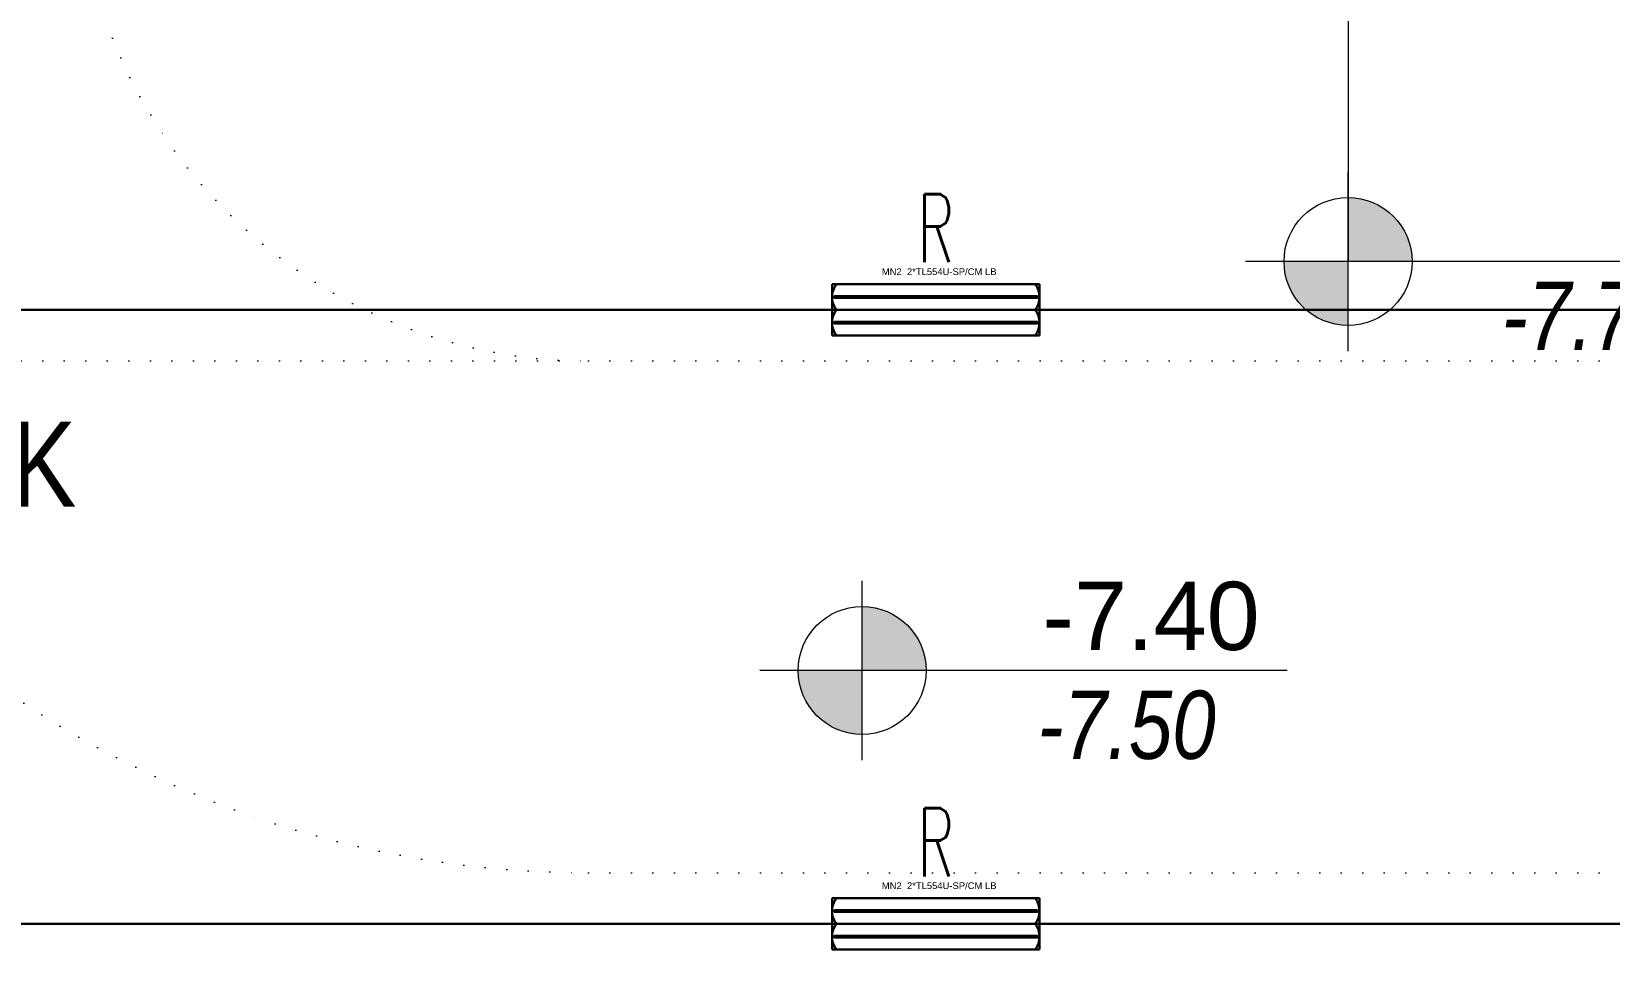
# Model space of a CAD drawing. Header units: metres. Extents: x -13316 to 152404, y -3899 to 30226.
# Drawn here: x 59094 to 60018, y 565 to 1103 of the extents above; entities that cross this region are included whole.
import ezdxf
from ezdxf.enums import TextEntityAlignment as Align

# ---------------------------------------------------------------- set-up
doc = ezdxf.new("R2010")
doc.units = ezdxf.units.M
doc.header["$LTSCALE"] = 100
doc.header["$MEASUREMENT"] = 0
doc.linetypes.add('DOT2', pattern=[0.125, 0, -0.125])
doc.layers.get('0').update_dxf_attribs({"color": 9, "lineweight": 9})
for name, color, linetype, lineweight in [('06D', 9, 'Continuous', 9), ('21', 9, 'Continuous', 9), ('21_mahal200', 9, 'Continuous', 9), ('E-2x54 W SIVAÜSTÜ FLUORESAN YÜKSEK TAVAN ARMATÜRÜ', 7, 'Continuous', 30), ('E-KABLO', 7, 'Continuous', 30), ('E-LINYE', 7, 'Continuous', 30)]:
    doc.layers.add(name, color=color, linetype=linetype, lineweight=lineweight)
doc.styles.add('Arial', font='arial.ttf', dxfattribs={"height": 2.5})
doc.styles.add('E-YAZI', font='txttw.shx')
doc.styles.add('MuuM_TEXT-ITALIC', font='ARIALNI.TTF')
doc.styles.add('MuuM_TEXT-STANDART', font='ARIALN.TTF')
doc.dimstyles.new('MuuM_DIM200', dxfattribs={"dimscale": 20, "dimtxt": 2, "dimasz": 1, "dimexe": 1, "dimexo": 1, "dimgap": 1, "dimtad": 1, "dimdec": 1, "dimrnd": 0.5, "dimdsep": 46, "dimtxsty": 'MuuM_TEXT-STANDART', "dimblk": 'ARCHTICK', "dimcen": 0, "dimdle": 0.15, "dimclrd": 256, "dimclre": 256, "dimclrt": 256, "dimadec": 0, "dimazin": 0, "dimtfac": 5, "dimtdec": 1, "dimtix": 1, "dimtmove": 2, "dimatfit": 3, "dimldrblk": 'DOT', "dimfxl": 3, "dimfxlon": 1, "dimtolj": 1, "dimlwd": -1, "dimlwe": -1, "dimarcsym": 0})

# ---------------------------------------------------------------- blocks, each defined once
blk = doc.blocks.new('2x54 W SIVAÜSTÜ FLUORESAN YÜKSEK TAVAN ARMATÜRÜ')
at = {"layer": 'E-2x54 W SIVAÜSTÜ FLUORESAN YÜKSEK TAVAN ARMATÜRÜ', "color": 4}
for p, q in [((-60.8, 15), (-60.8, -15)), ((-60.8, 15), (60.8, 15)), ((60.8, 15), (60.8, 0)), ((-60, 0), (-15, 0)), ((15, 0), (60, 0)), ((60.8, 0), (60.8, -15)), ((-60.8, -15), (60.8, -15))]:
    blk.add_line(p, q, dxfattribs=at)
at = {"layer": 'E-2x54 W SIVAÜSTÜ FLUORESAN YÜKSEK TAVAN ARMATÜRÜ', "color": 7}
for p, q in [((-60.8, 0), (60.8, 0)), ((-59.27, 8.01), (59.32, 8.01)), ((-59.16, 7.01), (59.44, 7)), ((-59.27, -6.99), (59.32, -6.99)), ((-59.16, -7.99), (59.44, -8))]:
    blk.add_line(p, q, dxfattribs=at)
for centre in [(-59.23, 7.63), (-59.23, 7.33), (59.36, 7.63), (59.36, 7.33), (-59.23, -7.37), (-59.23, -7.67), (59.36, -7.37), (59.36, -7.67)]:
    blk.add_circle(centre, 0.11, dxfattribs=at)
for centre, radius, start, end in [((-48.66, 7.5), 12.14, 141.85995, 218.14005), ((48.66, 7.5), 12.14, 321.85995, 38.14005), ((-59.12, 7.51), 0.515, 106.86737, 266.76121), ((-59.32, 7.49), 0.519, 289.2244, 84.40418), ((59.47, 7.51), 0.515, 106.86737, 266.76121), ((59.27, 7.49), 0.519, 289.2244, 84.40418), ((-48.66, -7.5), 12.14, 141.85995, 218.14005), ((-59.12, -7.49), 0.515, 106.86737, 266.76121), ((-59.32, -7.51), 0.519, 289.2244, 84.40418), ((48.66, -7.5), 12.14, 321.85995, 38.14005), ((59.47, -7.49), 0.515, 106.86737, 266.76121), ((59.27, -7.51), 0.519, 289.2244, 84.40418)]:
    blk.add_arc(centre, radius, start, end, dxfattribs=at)
at = {"layer": 'E-2x54 W SIVAÜSTÜ FLUORESAN YÜKSEK TAVAN ARMATÜRÜ', "color": 7, "style": 'Arial'}
blk.add_text('MN2  2*TL554U-SP/CM LB', height=3.9508, dxfattribs=at).set_placement((-31.61, 20.4))
blk = doc.blocks.new('0_elevationtarget-p-bk')
h = blk.add_hatch(color=250)
h.paths.add_polyline_path([(1.875, 0, 0.414214), (0, 1.875), (0, 0)])
h.paths.add_polyline_path([(0, 0), (-1.875, 0, 0.414214), (0, -1.875)])
blk.add_line((0, -2.625), (0, 2.625))
blk.add_lwpolyline([(12.453, 0), (-3, 0)])
blk.add_circle((0, 0), 1.875)
at = {"style": 'Arial'}
blk.add_attdef('BITMISKOT', text='', height=2, dxfattribs=at).set_placement((4.5, 0), align=Align.BOTTOM_LEFT)
at = {"style": 'MuuM_TEXT-ITALIC'}
blk.add_attdef('FINISHINGFLOORLEVEL', text='', height=2, dxfattribs=at).set_placement((4.5, -0.592), align=Align.TOP_LEFT)
blk = doc.blocks.new('_ArchTick')
at = {"color": 0, "linetype": 'ByBlock', "const_width": 0.15}
blk.add_lwpolyline([(-0.5, -0.5), (0.5, 0.5)], dxfattribs=at)
blk = doc.blocks.new('_Dot')
at = {"color": 0, "linetype": 'ByBlock', "lineweight": -2}
blk.add_line((-0.5, 0), (-1, 0), dxfattribs=at)
at = {"color": 0, "linetype": 'ByBlock', "const_width": 0.5}
blk.add_lwpolyline([(-0.25, 0, 1), (0.25, 0, 1)], format="xyb", close=True, dxfattribs=at)
blk = doc.blocks.new('1.bod.mimari1.elk')
at = {"layer": '06D', "linetype": 'DOT2'}
for points in [[(2500, -1650), (2500, -7740, 0.414214), (3100, -8340), (12425, -8340)], [(2800, -1678.64), (2800, -7740, 0.414214), (3100, -8040), (11395.6, -8040)], [(640, -5042.1), (640, -7840, 0.414214), (840, -8040), (3100, -8040)]]:
    blk.add_lwpolyline(points, format="xyb", dxfattribs=at)
at = {"layer": '21'}
ref = blk.add_blockref('0_elevationtarget-p-bk', (3545.02, -7981.68), dxfattribs=dict(at, xscale=20, yscale=20, zscale=20))
ref.add_attrib('FINISHINGFLOORLEVEL', '-7.70', dxfattribs={"layer": '0', "height": 40, "style": 'MuuM_TEXT-ITALIC'}).set_placement((3635.02, -7993.53), align=Align.TOP_LEFT)
at = {"layer": '21', "xscale": 20, "yscale": 20, "zscale": 20}
blk.add_blockref('0_elevationtarget-p-bk', (3260.38, -8221.43), dxfattribs=at).add_auto_attribs({'BITMISKOT': ' -7.40', 'FINISHINGFLOORLEVEL': ' -7.50'})
at = {"layer": '21', "insert": (2660.09, -8100.5), "char_height": 50, "width": 826.27, "attachment_point": 5, "style": 'MuuM_TEXT-STANDART'}
blk.add_mtext('VW BİNEK', dxfattribs=at)
at = {"layer": '21_mahal200'}
blk.add_leader([(3545.02, -7675.68), (3545.02, -7981.68)], dimstyle='MuuM_DIM200', override={"dimasz": 1, "dimfxl": 10}, dxfattribs=at)

msp = doc.modelspace()

# ---------------------------------------------------------------- linework, layer by layer
at = {"layer": 'E-KABLO', "color": 6}
for p, q in [((58927.6, 940), (59562.72, 940)), ((59684.32, 940), (60319.44, 940)), ((59562.72, 580), (58927.6, 580)), ((60319.44, 580), (59684.32, 580))]:
    msp.add_line(p, q, dxfattribs=at)

# ---------------------------------------------------------------- block references
at = {"layer": '06D'}
msp.add_blockref('1.bod.mimari1.elk', (56320, 8950), dxfattribs=at)
at = {"layer": 'E-2x54 W SIVAÜSTÜ FLUORESAN YÜKSEK TAVAN ARMATÜRÜ', "color": 6}
for p in [(59623.52, 940), (59623.52, 580)]:
    msp.add_blockref('2x54 W SIVAÜSTÜ FLUORESAN YÜKSEK TAVAN ARMATÜRÜ', p, dxfattribs=at)

# ---------------------------------------------------------------- texts
at = {"layer": 'E-LINYE', "color": 3, "linetype": 'Continuous', "style": 'E-YAZI', "width": 0.6}
for p in [(59623.52, 987.85), (59623.52, 627.85)]:
    msp.add_text('R', height=40, dxfattribs=at).set_placement(p, align=Align.MIDDLE_CENTER)

doc.saveas('drawing.dxf')
